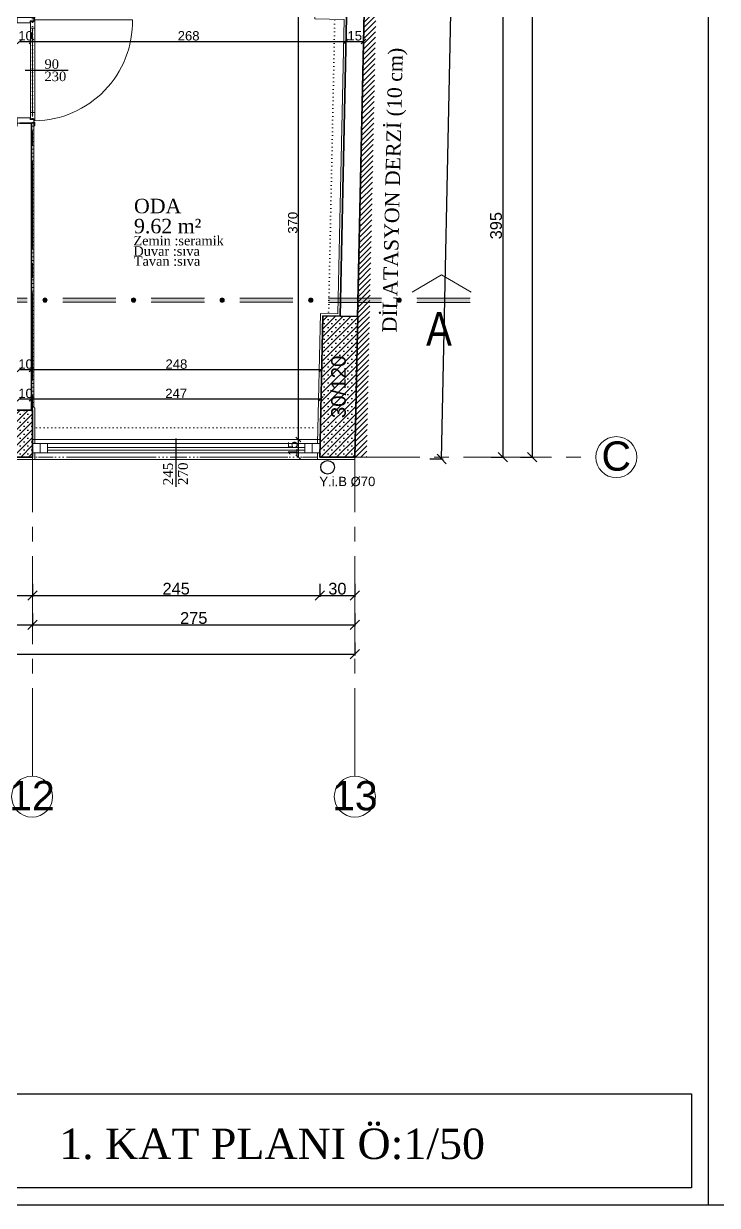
# Model space of a CAD drawing. Header units: centimetres. Extents: x 14449 to 53524, y -19051 to -10746.
# Drawn here: x 32120 to 32712, y -12946 to -11938 of the extents above; entities that cross this region are included whole.
import ezdxf

# ---------------------------------------------------------------- set-up
doc = ezdxf.new("R2010")
doc.units = ezdxf.units.CM
for name, pattern in [('CENTER2', [112.5, 75, -12.5, 12.5, -12.5]), ('DOT2', [3.175, 0, -3.175]), ('IZDUSUM1', [20, 7.5, -5, 7.5, 0]), ('SEMBOL1', [260, 200, -15, 30, -15])]:
    doc.linetypes.add(name, pattern=pattern)
doc.layers.add('Kapi_Pencere', color=7, linetype='Continuous')
for name, color, linetype, lineweight in [('P-AKS', 255, 'Continuous', 5), ('P-KİRİŞ', 130, 'DOT2', 5), ('P-KOLON', 255, 'Continuous', 35), ('P-TARAMA', 252, 'Continuous', 5), ('P-ÖLÇÜ DIŞ', 245, 'Continuous', 9), ('P-ÖLÇÜ İÇ', 243, 'Continuous', 0), ('rtm-cam', 141, 'Continuous', 9), ('rtm-duv tugla', 22, 'Continuous', 35), ('rtm-izdusum-üst ince', 8, 'IZDUSUM1', 5), ('rtm-kapı-ahsap', 35, 'Continuous', 13), ('rtm-mhl-yazı-malzeme', 7, 'Continuous', 13), ('rtm-pen-ahsap', 35, 'Continuous', 13), ('rtm-sembol balon baslik', 242, 'Continuous', 20), ('rtm-sembol kesit gör yazı', 7, 'Continuous', 20), ('rtm-sıva', 252, 'Continuous', 15), ('YG KULLANMA SOĞUK SUYU', 140, 'Continuous', 30), ('YG SOĞUK SU ÇAP', 140, 'Continuous', 25)]:
    doc.layers.add(name, color=color, linetype=linetype, lineweight=lineweight)
doc.styles.add('arial_1_18', font='arial.ttf', dxfattribs={"height": 0.2})
doc.styles.add('BASLIK', font='ARIALN.TTF')
doc.styles.get("Standard").update_dxf_attribs({"font": 'arial.ttf'})
doc.styles.add('ölçü', font='times.ttf', dxfattribs={"height": 10})
doc.dimstyles.new('DIŞ ÖLÇÜ', dxfattribs={"dimtxt": 10, "dimasz": 8, "dimexe": 1.25, "dimexo": 0.625, "dimtad": 1, "dimdec": 0, "dimtxsty": 'Standard', "dimblk": 'OBLIQUE', "dimcen": 2.5, "dimse1": 1, "dimse2": 1, "dimclrd": 256, "dimclrt": 256, "dimadec": 0, "dimazin": 0, "dimtfac": 1, "dimtdec": 0, "dimtmove": 0, "dimatfit": 3, "dimldrblk": 'OBLIQUE', "dimfxl": 1, "dimarcsym": 0})
doc.dimstyles.new('İÇ ÖLÇÜ', dxfattribs={"dimtxt": 8, "dimasz": 4, "dimexe": 1.25, "dimexo": 0.625, "dimtad": 1, "dimdec": 0, "dimtxsty": 'Standard', "dimblk": 'OBLIQUE', "dimcen": 2.5, "dimse1": 1, "dimse2": 1, "dimclrd": 256, "dimclrt": 256, "dimadec": 0, "dimazin": 0, "dimtfac": 1, "dimtdec": 0, "dimtmove": 1, "dimatfit": 3, "dimldrblk": 'OBLIQUE', "dimfxl": 1, "dimarcsym": 0})

# ---------------------------------------------------------------- blocks, each defined once
blk = doc.blocks.new('IKUTGK')
at = {"layer": 'P-KİRİŞ'}
for points in [[(37508.4, -8046.1), (37508.4, -7701.1)], [(37760.9, -7965.6), (37766.2, -7710.6)], [(37785.9, -7966.1), (37791.2, -7711.1)], [(37508.4, -8061.1), (37753.9, -8061.1)], [(37508.4, -8086.1), (37783.4, -8086.1)]]:
    blk.add_lwpolyline(points, dxfattribs=at)
blk = doc.blocks.new('YTHTHTY')
at = {"layer": 'P-TARAMA', "lineweight": -3}
h = blk.add_hatch(dxfattribs=at)
h.set_pattern_fill('SACNCR', color=256, scale=2, style=0)
h.paths.add_polyline_path([(33601.7, -9886.9), (33631.7, -9886.9), (33634.2, -9767), (33604.2, -9766.3)])
h = blk.add_hatch(dxfattribs=at)
h.set_pattern_fill('SACNCR', color=256, scale=2, style=0)
h.paths.add_polyline_path([(33296.7, -9846.9), (33296.7, -9886.9), (33356.7, -9886.9), (33356.7, -9846.9)])
at = {"layer": 'P-KOLON', "linetype": 'Continuous'}
blk.add_lwpolyline([(33604.2, -9766.3), (33601.7, -9886.9), (33631.7, -9886.9), (33634.2, -9767), (33604.2, -9766.3)], dxfattribs=at)
blk.add_lwpolyline([(33296.7, -9846.9), (33356.7, -9846.9), (33356.7, -9886.9), (33296.7, -9886.9)], close=True, dxfattribs=at)
at = {"layer": 'P-KOLON', "linetype": 'Continuous', "style": 'arial_1_18'}
blk.add_text('30/120', height=12.5, rotation=90, dxfattribs=at).set_placement((33623.9, -9853.7))
blk = doc.blocks.new('YTUJ7U')
at = {"layer": 'P-AKS', "linetype": 'CENTER2'}
blk.add_line((29117.1, -9962.6), (29117.1, -9690.5), dxfattribs=at)
for points in [[(28842.1, -9962.6), (28842.1, -8554.5)], [(25834.9, -9690.5), (29322.6, -9690.5)]]:
    blk.add_lwpolyline(points, dxfattribs=at)
at = {"layer": 'P-AKS', "linetype": 'Continuous'}
for centre in [(29340.1, -9690.5), (28841.8, -9980.1), (29117.1, -9980.1)]:
    blk.add_circle(centre, 17.5, dxfattribs=at)
at = {"layer": 'P-AKS', "linetype": 'Continuous', "style": 'arial_1_18'}
for s, p in [('C', (29327.5, -9702.1)), ('12', (28822.3, -9991.7)), ('13', (29097.7, -9991.8))]:
    blk.add_text(s, height=25, dxfattribs=at).set_placement(p)
blk = doc.blocks.new('KAPI')
at = {"layer": 'rtm-kapı-ahsap'}
for p, q in [((8056.5, 304.7), (8056.5, 307.7)), ((8056.5, 307.7), (8057.4, 307.7)), ((8057.4, 304.7), (8056.5, 304.7)), ((8056.5, 303.3), (8056.5, 217.2)), ((8057.4, 303.3), (8056.5, 303.3)), ((8057.4, 307.7), (8057.4, 304.7)), ((8057.4, 305.3), (8057.4, 302.3)), ((8057.4, 305.3), (8071.4, 305.3)), ((8057.4, 301.8), (8057.4, 303.3)), ((8072.6, 307.8), (8071.4, 307.8)), ((8071.4, 307.8), (8071.4, 304.7)), ((8071.4, 300.8), (8071.4, 305.3)), ((8071.4, 304.7), (8072.6, 304.7)), ((8072.6, 304.7), (8072.6, 307.8)), ((8056.5, 296.2), (8060.3, 296.2)), ((8057.4, 302.3), (8060.4, 302.3)), ((8060.3, 301.8), (8057.4, 301.8)), ((8060.3, 218.7), (8060.3, 301.8)), ((8060.4, 302.3), (8060.4, 300.8)), ((8060.4, 300.8), (8071.4, 300.8)), ((8056.5, 224.3), (8060.3, 224.3)), ((7973.3, 217.2), (8056.5, 217.2)), ((8057.4, 217.2), (8056.5, 217.2)), ((8056.5, 215.8), (8056.5, 212.8)), ((8057.4, 215.8), (8056.5, 215.8)), ((8056.5, 212.8), (8057.4, 212.8)), ((8057.4, 218.7), (8057.4, 217.2)), ((8060.3, 218.7), (8057.4, 218.7)), ((8057.4, 218.2), (8060.4, 218.2)), ((8057.4, 215.3), (8057.4, 218.2)), ((8057.4, 212.8), (8057.4, 215.8)), ((8057.4, 215.3), (8071.4, 215.3)), ((8060.4, 218.2), (8060.4, 219.7)), ((8060.4, 219.7), (8071.4, 219.7)), ((8071.4, 219.7), (8071.4, 215.3)), ((8071.4, 215.8), (8072.6, 215.8)), ((8071.4, 212.7), (8071.4, 215.8)), ((8072.6, 212.7), (8071.4, 212.7)), ((8072.6, 215.8), (8072.6, 212.7))]:
    blk.add_line(p, q, dxfattribs=at)
at = {"layer": 'rtm-kapı-ahsap', "const_width": 0.388}
blk.add_lwpolyline([(8056.9, 216.3, 1), (8056.9, 216.9, 1)], format="xyb", close=True, dxfattribs=at)
at = {"layer": 'rtm-kapı-ahsap'}
blk.add_arc((8057.7, 218.8), 84.5, 90.8537, 181.0762, dxfattribs=at)
blk = doc.blocks.new('KK')
at = {"layer": 'rtm-sembol balon baslik', "linetype": 'SEMBOL1'}
for p in [(41231.3, 7543.2), (41283.8, 7543.2)]:
    blk.add_line(p, (41257.6, 7558.4), dxfattribs=at)
at = {"layer": 'rtm-sembol balon baslik'}
for p, q in [((41279.6, 7537.7), (41232.3, 7537.7)), ((41279.6, 7534), (41232.3, 7534)), ((41358.2, 7537.7), (41311, 7537.7)), ((41358.2, 7534), (41311, 7534)), ((41436.9, 7537.8), (41389.7, 7537.8)), ((41436.9, 7534.1), (41389.7, 7534.1)), ((41515.6, 7537.8), (41468.3, 7537.8)), ((41515.6, 7534.1), (41468.3, 7534.1)), ((41594.2, 7537.9), (41547, 7537.9)), ((41594.2, 7534.3), (41547, 7534.3)), ((41672.9, 7537.9), (41625.7, 7537.9)), ((41672.9, 7534.3), (41625.7, 7534.3)), ((41751.6, 7538.1), (41704.3, 7538.1)), ((41751.6, 7534.4), (41704.3, 7534.4))]:
    blk.add_line(p, q, dxfattribs=at)
at = {"layer": 'rtm-sembol balon baslik', "const_width": 1.9}
for points in [[(41294.3, 7536.1, 1), (41296.2, 7536.1, 1)], [(41373, 7536, 1), (41374.9, 7536, 1)], [(41451.7, 7536, 1), (41453.6, 7536, 1)], [(41530.3, 7536.1, 1), (41532.2, 7536.1, 1)], [(41609, 7536.1, 1), (41610.9, 7536.1, 1)], [(41687.7, 7536.2, 1), (41689.6, 7536.2, 1)]]:
    blk.add_lwpolyline(points, format="xyb", close=True, dxfattribs=at)
at = {"layer": 'rtm-sembol balon baslik'}
for centre in [(41295.3, 7536.1), (41373.9, 7536), (41452.6, 7536), (41531.3, 7536.1), (41610, 7536.1), (41688.6, 7536.2)]:
    blk.add_circle(centre, 1.9, dxfattribs=at)
for points in [[(41232.3, 7537.7), (41232.3, 7534), (41279.6, 7537.7), (41279.6, 7534)], [(41311, 7537.7), (41311, 7534), (41358.2, 7537.7), (41358.2, 7534)], [(41389.7, 7537.8), (41389.7, 7534.1), (41436.9, 7537.8), (41436.9, 7534.1)], [(41468.3, 7537.8), (41468.3, 7534.1), (41515.6, 7537.8), (41515.6, 7534.1)], [(41547, 7537.9), (41547, 7534.3), (41594.2, 7537.9), (41594.2, 7534.3)], [(41625.7, 7537.9), (41625.7, 7534.3), (41672.9, 7537.9), (41672.9, 7534.3)], [(41704.3, 7538.1), (41704.3, 7534.4), (41751.6, 7538.1), (41751.6, 7534.4)]]:
    blk.add_trace(points, dxfattribs=at)
blk = doc.blocks.new('_Oblique')
at = {"color": 0, "linetype": 'ByBlock', "lineweight": -2}
blk.add_line((-0.5, -0.5), (0.5, 0.5), dxfattribs=at)
blk = doc.blocks.new('*D4043')
at = {"layer": 'Defpoints', "color": 0, "transparency": 16777216}
for p in [(32514.6, -11913.1), (32514.9, -12308.1), (32528.5, -12308.1)]:
    blk.add_point(p, dxfattribs=at)
at = {"layer": 'P-ÖLÇÜ DIŞ', "color": 0, "lineweight": -2, "transparency": 16777216}
for p, q in [((32518.5, -11913.1), (32529.8, -11913.1)), ((32518.5, -12308.1), (32529.8, -12308.1))]:
    blk.add_line(p, q, dxfattribs=at)
at = {"layer": 'P-ÖLÇÜ DIŞ', "lineweight": -2, "transparency": 16777216}
blk.add_line((32528.5, -11913.1), (32528.5, -12308.1), dxfattribs=at)
at = {"layer": 'P-ÖLÇÜ DIŞ', "lineweight": -2, "transparency": 16777216, "xscale": 8, "yscale": 8, "zscale": 8}
for p, rotation in [((32528.5, -11913.1), 90), ((32528.5, -12308.1), 270)]:
    blk.add_blockref('_Oblique', p, dxfattribs=dict(at, rotation=rotation))
at = {"layer": 'P-ÖLÇÜ DIŞ', "transparency": 16777216, "insert": (32522.8, -12110.6), "char_height": 10, "attachment_point": 5, "rotation": 90}
blk.add_mtext('395', dxfattribs=at)
blk = doc.blocks.new('*D4044')
at = {"layer": 'Defpoints', "color": 0, "transparency": 16777216}
for p in [(32539.6, -11418.1), (32539.6, -12308.1), (32553.5, -12308.1)]:
    blk.add_point(p, dxfattribs=at)
at = {"layer": 'P-ÖLÇÜ DIŞ', "color": 0, "lineweight": -2, "transparency": 16777216}
for p, q in [((32543.5, -11418.1), (32554.8, -11418.1)), ((32543.5, -12308.1), (32554.8, -12308.1))]:
    blk.add_line(p, q, dxfattribs=at)
at = {"layer": 'P-ÖLÇÜ DIŞ', "lineweight": -2, "transparency": 16777216}
blk.add_line((32553.5, -11418.1), (32553.5, -12308.1), dxfattribs=at)
at = {"layer": 'P-ÖLÇÜ DIŞ', "lineweight": -2, "transparency": 16777216, "xscale": 8, "yscale": 8, "zscale": 8}
for p, rotation in [((32553.5, -11418.1), 90), ((32553.5, -12308.1), 270)]:
    blk.add_blockref('_Oblique', p, dxfattribs=dict(at, rotation=rotation))
at = {"layer": 'P-ÖLÇÜ DIŞ', "transparency": 16777216, "insert": (32547.8, -11863.1), "char_height": 10, "attachment_point": 5, "rotation": 90}
blk.add_mtext('890', dxfattribs=at)
blk = doc.blocks.new('*D4049')
at = {"layer": 'Defpoints', "color": 0, "transparency": 16777216}
for p in [(32476.8, -11419.2), (32494.8, -11419.6), (32458.3, -12309.2)]:
    blk.add_point(p, dxfattribs=at)
at = {"layer": 'P-ÖLÇÜ DIŞ', "lineweight": -2, "transparency": 16777216}
blk.add_line((32476.3, -12309.6), (32494.8, -11419.6), dxfattribs=at)
at = {"layer": 'P-ÖLÇÜ DIŞ', "color": 0, "lineweight": -2, "transparency": 16777216}
for p, q in [((32484.8, -11419.4), (32496, -11419.6)), ((32466.3, -12309.4), (32477.5, -12309.6))]:
    blk.add_line(p, q, dxfattribs=at)
at = {"layer": 'P-ÖLÇÜ DIŞ', "lineweight": -2, "transparency": 16777216, "xscale": 8, "yscale": 8, "zscale": 8}
for p, rotation in [((32494.8, -11419.6), 88.80833835911183), ((32476.3, -12309.6), 268.8083383591118)]:
    blk.add_blockref('_Oblique', p, dxfattribs=dict(at, rotation=rotation))
at = {"layer": 'P-ÖLÇÜ DIŞ', "transparency": 16777216, "insert": (32479.8, -11864.5), "char_height": 10, "attachment_point": 5, "rotation": 88.8083}
blk.add_mtext('890', dxfattribs=at)
blk = doc.blocks.new('*D4064')
at = {"layer": 'Defpoints', "color": 0, "transparency": 16777216}
for p in [(29315.7, -12463.9), (32402.4, -12463.9), (32402.4, -12476.1)]:
    blk.add_point(p, dxfattribs=at)
at = {"layer": 'P-ÖLÇÜ DIŞ', "color": 0, "lineweight": -2, "transparency": 16777216}
for p, q in [((29315.7, -12466.1), (29315.7, -12477.3)), ((32402.4, -12466.1), (32402.4, -12477.3))]:
    blk.add_line(p, q, dxfattribs=at)
at = {"layer": 'P-ÖLÇÜ DIŞ', "lineweight": -2, "transparency": 16777216}
blk.add_line((29315.7, -12476.1), (32402.4, -12476.1), dxfattribs=at)
at = {"layer": 'P-ÖLÇÜ DIŞ', "lineweight": -2, "transparency": 16777216, "xscale": 8, "yscale": 8, "zscale": 8, "rotation": 180}
blk.add_blockref('_Oblique', (29315.7, -12476.1), dxfattribs=at)
at = {"layer": 'P-ÖLÇÜ DIŞ', "lineweight": -2, "transparency": 16777216, "xscale": 8, "yscale": 8, "zscale": 8}
blk.add_blockref('_Oblique', (32402.4, -12476.1), dxfattribs=at)
at = {"layer": 'P-ÖLÇÜ DIŞ', "transparency": 16777216, "insert": (30859.1, -12470.3), "char_height": 10, "attachment_point": 5}
blk.add_mtext('3087', dxfattribs=at)
blk = doc.blocks.new('*D4074')
at = {"layer": 'Defpoints', "color": 0, "transparency": 16777216}
for p in [(32127.4, -12438.2), (32007.4, -12440.9), (32127.4, -12451.1)]:
    blk.add_point(p, dxfattribs=at)
at = {"layer": 'P-ÖLÇÜ DIŞ', "color": 0, "lineweight": -2, "transparency": 16777216}
for p, q in [((32007.4, -12441.6), (32007.4, -12452.3)), ((32127.4, -12441.1), (32127.4, -12452.3))]:
    blk.add_line(p, q, dxfattribs=at)
at = {"layer": 'P-ÖLÇÜ DIŞ', "lineweight": -2, "transparency": 16777216}
blk.add_line((32007.4, -12451.1), (32127.4, -12451.1), dxfattribs=at)
at = {"layer": 'P-ÖLÇÜ DIŞ', "lineweight": -2, "transparency": 16777216, "xscale": 8, "yscale": 8, "zscale": 8, "rotation": 180}
blk.add_blockref('_Oblique', (32007.4, -12451.1), dxfattribs=at)
at = {"layer": 'P-ÖLÇÜ DIŞ', "lineweight": -2, "transparency": 16777216, "xscale": 8, "yscale": 8, "zscale": 8}
blk.add_blockref('_Oblique', (32127.4, -12451.1), dxfattribs=at)
at = {"layer": 'P-ÖLÇÜ DIŞ', "transparency": 16777216, "insert": (32067.4, -12445.3), "char_height": 10, "attachment_point": 5}
blk.add_mtext('120', dxfattribs=at)
blk = doc.blocks.new('*D4075')
at = {"layer": 'Defpoints', "color": 0, "transparency": 16777216}
for p in [(32127.4, -12438.2), (32402.4, -12435.9), (32402.4, -12451.1)]:
    blk.add_point(p, dxfattribs=at)
at = {"layer": 'P-ÖLÇÜ DIŞ', "color": 0, "lineweight": -2, "transparency": 16777216}
for p, q in [((32127.4, -12441.1), (32127.4, -12452.3)), ((32402.4, -12441.1), (32402.4, -12452.3))]:
    blk.add_line(p, q, dxfattribs=at)
at = {"layer": 'P-ÖLÇÜ DIŞ', "lineweight": -2, "transparency": 16777216}
blk.add_line((32127.4, -12451.1), (32402.4, -12451.1), dxfattribs=at)
at = {"layer": 'P-ÖLÇÜ DIŞ', "lineweight": -2, "transparency": 16777216, "xscale": 8, "yscale": 8, "zscale": 8, "rotation": 180}
blk.add_blockref('_Oblique', (32127.4, -12451.1), dxfattribs=at)
at = {"layer": 'P-ÖLÇÜ DIŞ', "lineweight": -2, "transparency": 16777216, "xscale": 8, "yscale": 8, "zscale": 8}
blk.add_blockref('_Oblique', (32402.4, -12451.1), dxfattribs=at)
at = {"layer": 'P-ÖLÇÜ DIŞ', "transparency": 16777216, "insert": (32264.9, -12445.3), "char_height": 10, "attachment_point": 5}
blk.add_mtext('275', dxfattribs=at)
blk = doc.blocks.new('*D4090')
at = {"layer": 'Defpoints', "color": 0, "transparency": 16777216}
for p in [(32067.2, -12412.8), (32127.4, -12410.8), (32127.4, -12426.1)]:
    blk.add_point(p, dxfattribs=at)
at = {"layer": 'P-ÖLÇÜ DIŞ', "color": 0, "lineweight": -2, "transparency": 16777216}
for p, q in [((32067.2, -12416.1), (32067.2, -12427.3)), ((32127.4, -12416.1), (32127.4, -12427.3))]:
    blk.add_line(p, q, dxfattribs=at)
at = {"layer": 'P-ÖLÇÜ DIŞ', "lineweight": -2, "transparency": 16777216}
blk.add_line((32067.2, -12426.1), (32127.4, -12426.1), dxfattribs=at)
at = {"layer": 'P-ÖLÇÜ DIŞ', "lineweight": -2, "transparency": 16777216, "xscale": 8, "yscale": 8, "zscale": 8, "rotation": 180}
blk.add_blockref('_Oblique', (32067.2, -12426.1), dxfattribs=at)
at = {"layer": 'P-ÖLÇÜ DIŞ', "lineweight": -2, "transparency": 16777216, "xscale": 8, "yscale": 8, "zscale": 8}
blk.add_blockref('_Oblique', (32127.4, -12426.1), dxfattribs=at)
at = {"layer": 'P-ÖLÇÜ DIŞ', "transparency": 16777216, "insert": (32097.3, -12420.3), "char_height": 10, "attachment_point": 5}
blk.add_mtext('60', dxfattribs=at)
blk = doc.blocks.new('*D4091')
at = {"layer": 'Defpoints', "color": 0, "transparency": 16777216}
for p in [(32127.4, -12410.8), (32372.4, -12412.4), (32372.4, -12426.1)]:
    blk.add_point(p, dxfattribs=at)
at = {"layer": 'P-ÖLÇÜ DIŞ', "color": 0, "lineweight": -2, "transparency": 16777216}
for p, q in [((32127.4, -12416.1), (32127.4, -12427.3)), ((32372.4, -12416.1), (32372.4, -12427.3))]:
    blk.add_line(p, q, dxfattribs=at)
at = {"layer": 'P-ÖLÇÜ DIŞ', "lineweight": -2, "transparency": 16777216}
blk.add_line((32127.4, -12426.1), (32372.4, -12426.1), dxfattribs=at)
at = {"layer": 'P-ÖLÇÜ DIŞ', "lineweight": -2, "transparency": 16777216, "xscale": 8, "yscale": 8, "zscale": 8, "rotation": 180}
blk.add_blockref('_Oblique', (32127.4, -12426.1), dxfattribs=at)
at = {"layer": 'P-ÖLÇÜ DIŞ', "lineweight": -2, "transparency": 16777216, "xscale": 8, "yscale": 8, "zscale": 8}
blk.add_blockref('_Oblique', (32372.4, -12426.1), dxfattribs=at)
at = {"layer": 'P-ÖLÇÜ DIŞ', "transparency": 16777216, "insert": (32249.9, -12420.3), "char_height": 10, "attachment_point": 5}
blk.add_mtext('245', dxfattribs=at)
blk = doc.blocks.new('*D4092')
at = {"layer": 'Defpoints', "color": 0, "transparency": 16777216}
for p in [(32372.4, -12412.4), (32402.4, -12412), (32402.4, -12426.1)]:
    blk.add_point(p, dxfattribs=at)
at = {"layer": 'P-ÖLÇÜ DIŞ', "color": 0, "lineweight": -2, "transparency": 16777216}
for p, q in [((32372.4, -12416.1), (32372.4, -12427.3)), ((32402.4, -12416.1), (32402.4, -12427.3))]:
    blk.add_line(p, q, dxfattribs=at)
at = {"layer": 'P-ÖLÇÜ DIŞ', "lineweight": -2, "transparency": 16777216}
blk.add_line((32372.4, -12426.1), (32402.4, -12426.1), dxfattribs=at)
at = {"layer": 'P-ÖLÇÜ DIŞ', "lineweight": -2, "transparency": 16777216, "xscale": 8, "yscale": 8, "zscale": 8, "rotation": 180}
blk.add_blockref('_Oblique', (32372.4, -12426.1), dxfattribs=at)
at = {"layer": 'P-ÖLÇÜ DIŞ', "lineweight": -2, "transparency": 16777216, "xscale": 8, "yscale": 8, "zscale": 8}
blk.add_blockref('_Oblique', (32402.4, -12426.1), dxfattribs=at)
at = {"layer": 'P-ÖLÇÜ DIŞ', "transparency": 16777216, "insert": (32387.4, -12420.3), "char_height": 10, "attachment_point": 5}
blk.add_mtext('30', dxfattribs=at)
blk = doc.blocks.new('*D4463')
at = {"layer": 'Defpoints', "color": 0, "lineweight": 30, "transparency": 16777216}
for p in [(32116.4, -12263.7), (32126.4, -12258.4), (32126.4, -12263.7)]:
    blk.add_point(p, dxfattribs=at)
at = {"layer": 'P-ÖLÇÜ İÇ', "lineweight": -2, "transparency": 16777216}
blk.add_line((32116.4, -12258.4), (32126.4, -12258.4), dxfattribs=at)
at = {"layer": 'P-ÖLÇÜ İÇ', "lineweight": -2, "transparency": 16777216, "xscale": 4, "yscale": 4, "zscale": 4, "rotation": 180}
blk.add_blockref('_Oblique', (32116.4, -12258.4), dxfattribs=at)
at = {"layer": 'P-ÖLÇÜ İÇ', "lineweight": -2, "transparency": 16777216, "xscale": 4, "yscale": 4, "zscale": 4}
blk.add_blockref('_Oblique', (32126.4, -12258.4), dxfattribs=at)
at = {"layer": 'P-ÖLÇÜ İÇ', "transparency": 16777216, "insert": (32121.4, -12253.7), "char_height": 8, "attachment_point": 5}
blk.add_mtext('10', dxfattribs=at)
blk = doc.blocks.new('*D4464')
at = {"layer": 'Defpoints', "color": 0, "lineweight": 30, "transparency": 16777216}
for p in [(32126.4, -12258.4), (32373.4, -12258.4), (32373.4, -12258.4)]:
    blk.add_point(p, dxfattribs=at)
at = {"layer": 'P-ÖLÇÜ İÇ', "lineweight": -2, "transparency": 16777216}
blk.add_line((32126.4, -12258.4), (32373.4, -12258.4), dxfattribs=at)
at = {"layer": 'P-ÖLÇÜ İÇ', "lineweight": -2, "transparency": 16777216, "xscale": 4, "yscale": 4, "zscale": 4, "rotation": 180}
blk.add_blockref('_Oblique', (32126.4, -12258.4), dxfattribs=at)
at = {"layer": 'P-ÖLÇÜ İÇ', "lineweight": -2, "transparency": 16777216, "xscale": 4, "yscale": 4, "zscale": 4}
blk.add_blockref('_Oblique', (32373.4, -12258.4), dxfattribs=at)
at = {"layer": 'P-ÖLÇÜ İÇ', "transparency": 16777216, "insert": (32249.9, -12253.7), "char_height": 8, "attachment_point": 5}
blk.add_mtext('247', dxfattribs=at)
blk = doc.blocks.new('*D4472')
at = {"layer": 'Defpoints', "color": 0, "lineweight": 30, "transparency": 16777216}
for p in [(32126.4, -12233.4), (32116.4, -12238.7), (32126.4, -12238.7)]:
    blk.add_point(p, dxfattribs=at)
at = {"layer": 'P-ÖLÇÜ İÇ', "lineweight": -2, "transparency": 16777216}
blk.add_line((32116.4, -12233.4), (32126.4, -12233.4), dxfattribs=at)
at = {"layer": 'P-ÖLÇÜ İÇ', "lineweight": -2, "transparency": 16777216, "xscale": 4, "yscale": 4, "zscale": 4, "rotation": 180}
blk.add_blockref('_Oblique', (32116.4, -12233.4), dxfattribs=at)
at = {"layer": 'P-ÖLÇÜ İÇ', "lineweight": -2, "transparency": 16777216, "xscale": 4, "yscale": 4, "zscale": 4}
blk.add_blockref('_Oblique', (32126.4, -12233.4), dxfattribs=at)
at = {"layer": 'P-ÖLÇÜ İÇ', "transparency": 16777216, "insert": (32121.4, -12228.7), "char_height": 8, "attachment_point": 5}
blk.add_mtext('10', dxfattribs=at)
blk = doc.blocks.new('*D4479')
at = {"layer": 'Defpoints', "color": 0, "lineweight": 30, "transparency": 16777216}
for p in [(32126.4, -12233.4), (32373.9, -12233.4), (32373.9, -12233.4)]:
    blk.add_point(p, dxfattribs=at)
at = {"layer": 'P-ÖLÇÜ İÇ', "lineweight": -2, "transparency": 16777216}
blk.add_line((32126.4, -12233.4), (32373.9, -12233.4), dxfattribs=at)
at = {"layer": 'P-ÖLÇÜ İÇ', "lineweight": -2, "transparency": 16777216, "xscale": 4, "yscale": 4, "zscale": 4, "rotation": 180}
blk.add_blockref('_Oblique', (32126.4, -12233.4), dxfattribs=at)
at = {"layer": 'P-ÖLÇÜ İÇ', "lineweight": -2, "transparency": 16777216, "xscale": 4, "yscale": 4, "zscale": 4}
blk.add_blockref('_Oblique', (32373.9, -12233.4), dxfattribs=at)
at = {"layer": 'P-ÖLÇÜ İÇ', "transparency": 16777216, "insert": (32250.1, -12228.7), "char_height": 8, "attachment_point": 5}
blk.add_mtext('248', dxfattribs=at)
blk = doc.blocks.new('*D4480')
at = {"layer": 'Defpoints', "color": 0, "lineweight": 30, "transparency": 16777216}
for p in [(32354.1, -12293.1), (32354.1, -12293.1), (32354.1, -12308.1)]:
    blk.add_point(p, dxfattribs=at)
at = {"layer": 'P-ÖLÇÜ İÇ', "lineweight": -2, "transparency": 16777216}
blk.add_line((32354.1, -12308.1), (32354.1, -12293.1), dxfattribs=at)
at = {"layer": 'P-ÖLÇÜ İÇ', "lineweight": -2, "transparency": 16777216, "xscale": 4, "yscale": 4, "zscale": 4}
for p, rotation in [((32354.1, -12293.1), 90), ((32354.1, -12308.1), 270)]:
    blk.add_blockref('_Oblique', p, dxfattribs=dict(at, rotation=rotation))
at = {"layer": 'P-ÖLÇÜ İÇ', "transparency": 16777216, "insert": (32349.4, -12300.6), "char_height": 8, "attachment_point": 5, "rotation": 90}
blk.add_mtext('15', dxfattribs=at)
blk = doc.blocks.new('*D4481')
at = {"layer": 'Defpoints', "color": 0, "lineweight": 30, "transparency": 16777216}
for p in [(32354.1, -11923.1), (32354.1, -11923.1), (32354.1, -12293.1)]:
    blk.add_point(p, dxfattribs=at)
at = {"layer": 'P-ÖLÇÜ İÇ', "lineweight": -2, "transparency": 16777216}
blk.add_line((32354.1, -12293.1), (32354.1, -11923.1), dxfattribs=at)
at = {"layer": 'P-ÖLÇÜ İÇ', "lineweight": -2, "transparency": 16777216, "xscale": 4, "yscale": 4, "zscale": 4}
for p, rotation in [((32354.1, -11923.1), 90), ((32354.1, -12293.1), 270)]:
    blk.add_blockref('_Oblique', p, dxfattribs=dict(at, rotation=rotation))
at = {"layer": 'P-ÖLÇÜ İÇ', "transparency": 16777216, "insert": (32349.4, -12108.1), "char_height": 8, "attachment_point": 5, "rotation": 90}
blk.add_mtext('370', dxfattribs=at)
blk = doc.blocks.new('*D4549')
at = {"layer": 'Defpoints', "color": 0, "lineweight": 30, "transparency": 16777216}
for p in [(32116.4, -11953.4), (32126.4, -11953.4), (32126.4, -11953.4)]:
    blk.add_point(p, dxfattribs=at)
at = {"layer": 'P-ÖLÇÜ İÇ', "lineweight": -2, "transparency": 16777216}
blk.add_line((32116.4, -11953.4), (32126.4, -11953.4), dxfattribs=at)
at = {"layer": 'P-ÖLÇÜ İÇ', "lineweight": -2, "transparency": 16777216, "xscale": 4, "yscale": 4, "zscale": 4, "rotation": 180}
blk.add_blockref('_Oblique', (32116.4, -11953.4), dxfattribs=at)
at = {"layer": 'P-ÖLÇÜ İÇ', "lineweight": -2, "transparency": 16777216, "xscale": 4, "yscale": 4, "zscale": 4}
blk.add_blockref('_Oblique', (32126.4, -11953.4), dxfattribs=at)
at = {"layer": 'P-ÖLÇÜ İÇ', "transparency": 16777216, "insert": (32121.4, -11948.7), "char_height": 8, "attachment_point": 5}
blk.add_mtext('10', dxfattribs=at)
blk = doc.blocks.new('*D4550')
at = {"layer": 'Defpoints', "color": 0, "lineweight": 30, "transparency": 16777216}
for p in [(32126.4, -11953.4), (32394.7, -11952.9), (32394.7, -11953.4)]:
    blk.add_point(p, dxfattribs=at)
at = {"layer": 'P-ÖLÇÜ İÇ', "lineweight": -2, "transparency": 16777216}
blk.add_line((32126.4, -11953.4), (32394.7, -11953.4), dxfattribs=at)
at = {"layer": 'P-ÖLÇÜ İÇ', "lineweight": -2, "transparency": 16777216, "xscale": 4, "yscale": 4, "zscale": 4, "rotation": 180}
blk.add_blockref('_Oblique', (32126.4, -11953.4), dxfattribs=at)
at = {"layer": 'P-ÖLÇÜ İÇ', "lineweight": -2, "transparency": 16777216, "xscale": 4, "yscale": 4, "zscale": 4}
blk.add_blockref('_Oblique', (32394.7, -11953.4), dxfattribs=at)
at = {"layer": 'P-ÖLÇÜ İÇ', "transparency": 16777216, "insert": (32260.5, -11948.7), "char_height": 8, "attachment_point": 5}
blk.add_mtext('268', dxfattribs=at)
blk = doc.blocks.new('*D4551')
at = {"layer": 'Defpoints', "color": 0, "lineweight": 30, "transparency": 16777216}
for p in [(32394.7, -11952.9), (32409.7, -11952.9), (32409.7, -11953.4)]:
    blk.add_point(p, dxfattribs=at)
at = {"layer": 'P-ÖLÇÜ İÇ', "lineweight": -2, "transparency": 16777216}
blk.add_line((32394.7, -11953.4), (32409.7, -11953.4), dxfattribs=at)
at = {"layer": 'P-ÖLÇÜ İÇ', "lineweight": -2, "transparency": 16777216, "xscale": 4, "yscale": 4, "zscale": 4, "rotation": 180}
blk.add_blockref('_Oblique', (32394.7, -11953.4), dxfattribs=at)
at = {"layer": 'P-ÖLÇÜ İÇ', "lineweight": -2, "transparency": 16777216, "xscale": 4, "yscale": 4, "zscale": 4}
blk.add_blockref('_Oblique', (32409.7, -11953.4), dxfattribs=at)
at = {"layer": 'P-ÖLÇÜ İÇ', "transparency": 16777216, "insert": (32402.2, -11948.7), "char_height": 8, "attachment_point": 5}
blk.add_mtext('15', dxfattribs=at)

msp = doc.modelspace()

# ---------------------------------------------------------------- hatches: boundary and pattern name
at = {"layer": 'rtm-sıva'}
h = msp.add_hatch(dxfattribs=at)
h.set_pattern_fill('ANSI31', color=256)
h.set_pattern_definition([(45, (1562.2377, -2212.208), (-2.24506403, 2.24506403), [])])
h.paths.add_polyline_path([(32431.1, -11418.3), (32421.1, -11417.9), (32402.4, -12308.3), (32412.4, -12308.3)])

# ---------------------------------------------------------------- linework, layer by layer
at = {"color": 2, "lineweight": 25}
for p, q in [((32703.8, -10746.2), (32703.8, -12946.2)), ((29037.2, -12851.2), (32689.4, -12851.2)), ((32689.4, -12851.2), (32689.4, -12931.2)), ((32689.4, -12931.2), (29037.2, -12931.2))]:
    msp.add_line(p, q, dxfattribs=at)
msp.add_lwpolyline([(53524.4, -12946.2), (16573.4, -12946.2)], dxfattribs=at)
at = {"layer": 'Kapi_Pencere', "linetype": 'Continuous', "lineweight": 25}
msp.add_line((32157.8, -11978.1), (32121.1, -11978.1), dxfattribs=at)
at = {"layer": 'Kapi_Pencere', "linetype": 'Continuous'}
msp.add_line((32249.8, -12333.3), (32249.8, -12292.1), dxfattribs=at)
at = {"layer": 'rtm-cam'}
msp.add_line((32140.2, -12302), (32359.5, -12302), dxfattribs=at)
at = {"layer": 'rtm-duv tugla'}
for p, q in [((32420.9, -11418.1), (32404.7, -12188.6)), ((32395.1, -11932.7), (32389.8, -12187.8)), ((32126.4, -12023.1), (32116.4, -12023.1)), ((32126.4, -12023.1), (32126.4, -12268.1))]:
    msp.add_line(p, q, dxfattribs=at)
at = {"layer": 'rtm-pen-ahsap'}
for p, q in [((32372.3, -12293.1), (32127.4, -12293.1)), ((32133.8, -12296.3), (32133.8, -12304.3)), ((32140.2, -12296.3), (32140.2, -12304.3)), ((32363.7, -12296.3), (32140.2, -12296.3)), ((32359.5, -12296.3), (32359.5, -12304.3)), ((32366, -12296.3), (32366, -12304.3)), ((32359.5, -12299.8), (32140.2, -12299.8)), ((32359.5, -12304.3), (32140.2, -12304.3)), ((32129.4, -12310.1), (32370.2, -12310.1))]:
    msp.add_line(p, q, dxfattribs=at)
for points in [[(32140.2, -12296.3), (32127.4, -12296.3), (32127.4, -12304.3), (32140.2, -12304.3)], [(32359.5, -12296.3), (32372.4, -12296.3), (32372.4, -12304.3), (32359.5, -12304.3)]]:
    msp.add_lwpolyline(points, dxfattribs=at)
at = {"layer": 'rtm-sıva'}
for points in [[(32128.4, -11933.1), (32128.4, -11925.1), (32368.3, -11925.1), (32368.1, -11934.2), (32393.1, -11934.7), (32387.8, -12185.7), (32372.9, -12185.4), (32370.4, -12296.3)], [(32129.4, -12296.3), (32129.4, -12266.1), (32128.4, -12266.1), (32128.4, -12023.1)], [(32065.4, -12304.3), (32065.4, -12310.1), (32129.4, -12310.1), (32129.4, -12304.3)], [(32370.4, -12304.2), (32370.4, -12310.1), (32402.4, -12310.1)]]:
    msp.add_lwpolyline(points, dxfattribs=at)
at = {"layer": 'YG KULLANMA SOĞUK SUYU', "color": 3, "lineweight": 25}
msp.add_circle((32379, -12316.7), 5.81, dxfattribs=at)

# ---------------------------------------------------------------- block references
at = {"layer": 'rtm-izdusum-üst ince', "xscale": -0.9599999999972852, "yscale": 0.9599999999972852, "zscale": 0.9599999999972852, "rotation": 359.9999999999961}
msp.add_blockref('KK', (72083.6, -19408.7), dxfattribs=at)
at = {"layer": 'rtm-kapı-ahsap', "lineweight": 30, "rotation": 180}
msp.add_blockref('KAPI', (40185.8, -11717.8), dxfattribs=at)
at = {"layer": 'rtm-sıva'}
for name, p in [('YTUJ7U', (3285.2, -2617.5)), ('YTHTHTY', (-1229.3, -2421.1)), ('IKUTGK', (-5381, -4222))]:
    msp.add_blockref(name, p, dxfattribs=at)

# ---------------------------------------------------------------- texts
at = {"style": 'ölçü'}
msp.add_text('1. KAT PLANI Ö:1/50', height=25.92, dxfattribs=at).set_placement((32150.1, -12906.7))
at = {"layer": 'Kapi_Pencere', "linetype": 'Continuous', "lineweight": 25, "style": 'ölçü'}
for s, p in [('90', (32137.6, -11976.8)), ('230', (32137.6, -11987.3))]:
    msp.add_text(s, height=8.16, rotation=359.9153, dxfattribs=at).set_placement(p)
at = {"layer": 'Kapi_Pencere', "style": 'ölçü'}
for s, p in [('245', (32247.2, -12332)), ('270', (32259.9, -12331.8))]:
    msp.add_text(s, height=8.47, rotation=90, dxfattribs=at).set_placement(p)
at = {"layer": 'rtm-mhl-yazı-malzeme', "lineweight": 30, "style": 'ölçü'}
msp.add_text('DİLATASYON DERZİ (10 cm)', height=12.346, rotation=88.7386, dxfattribs=at).set_placement((32437.9, -12201.8))
for s, p in [('ODA', (32213.9, -12100)), ('9.62 m²', (32213.9, -12117.1))]:
    msp.add_text(s, height=12.35, dxfattribs=at).set_placement(p)
at = {"layer": 'rtm-mhl-yazı-malzeme', "style": 'ölçü'}
for s, p in [('Zemin :seramik', (32213.4, -12127.4)), ('Duvar :sıva', (32213.4, -12136.3)), ('Tavan :sıva', (32213.7, -12144.8))]:
    msp.add_text(s, height=8.1, dxfattribs=at).set_placement(p)
at = {"layer": 'rtm-sembol kesit gör yazı', "style": 'BASLIK'}
msp.add_text('A', height=28.8, rotation=360, dxfattribs=at).set_placement((32463.1, -12213))
at = {"layer": 'YG SOĞUK SU ÇAP', "color": 5, "lineweight": 25}
msp.add_text(' Y.i.B %%C70', height=7.994, rotation=0.0297, dxfattribs=at).set_placement((32368.9, -12332.8))

# ---------------------------------------------------------------- dimensions: what is measured, and where the dimension line sits
at = {"layer": 'P-ÖLÇÜ DIŞ'}
dim = msp.add_aligned_dim(p1=(32458.3, -12309.2), p2=(32476.8, -11419.2), distance=-18, dimstyle='DIŞ ÖLÇÜ', override={"dimse1": 0, "dimse2": 0, "dimfxl": 10, "dimfxlon": 1}, dxfattribs=at)
dim.commit()
dim.dimension.update_dxf_attribs({"geometry": '*D4049', "text_midpoint": (32479.8, -11864.5)})
for base, p1, p2, override, picture, middle in [((32553.5, -12308.1), (32539.6, -11418.1), (32539.6, -12308.1), {"dimse1": 0, "dimse2": 0, "dimfxl": 10, "dimfxlon": 1}, '*D4044', (32547.8, -11863.1)), ((32528.5, -12308.1), (32514.6, -11913.1), (32514.9, -12308.1), {"dimse1": 0, "dimse2": 0, "dimtmove": 1, "dimfxl": 10, "dimfxlon": 1}, '*D4043', (32522.8, -12110.6))]:
    dim = msp.add_linear_dim(base=base, p1=p1, p2=p2, angle=90, dimstyle='DIŞ ÖLÇÜ', override=override, dxfattribs=at)
    dim.commit()
    dim.dimension.update_dxf_attribs({"geometry": picture, "text_midpoint": middle})
for base, p1, p2, override, picture, middle in [((32127.4, -12426.1), (32067.2, -12412.8), (32127.4, -12410.8), {"dimse1": 0, "dimse2": 0, "dimtmove": 1, "dimfxl": 10, "dimfxlon": 1}, '*D4090', (32097.3, -12420.3)), ((32372.4, -12426.1), (32127.4, -12410.8), (32372.4, -12412.4), {"dimse1": 0, "dimse2": 0, "dimtmove": 1, "dimfxl": 10, "dimfxlon": 1}, '*D4091', (32249.9, -12420.3)), ((32402.4, -12426.1), (32372.4, -12412.4), (32402.4, -12412), {"dimse1": 0, "dimse2": 0, "dimtmove": 1, "dimfxl": 10, "dimfxlon": 1}, '*D4092', (32387.4, -12420.3)), ((32127.4, -12451.1), (32007.4, -12440.9), (32127.4, -12438.2), {"dimse1": 0, "dimse2": 0, "dimtmove": 1, "dimfxl": 10, "dimfxlon": 1}, '*D4074', (32067.4, -12445.3)), ((32402.4, -12451.1), (32127.4, -12438.2), (32402.4, -12435.9), {"dimse1": 0, "dimse2": 0, "dimtmove": 1, "dimfxl": 10, "dimfxlon": 1}, '*D4075', (32264.9, -12445.3)), ((32402.4, -12476.1), (29315.7, -12463.9), (32402.4, -12463.9), {"dimse1": 0, "dimse2": 0, "dimfxl": 10, "dimfxlon": 1}, '*D4064', (30859.1, -12470.3))]:
    dim = msp.add_linear_dim(base=base, p1=p1, p2=p2, dimstyle='DIŞ ÖLÇÜ', override=override, dxfattribs=at)
    dim.commit()
    dim.dimension.update_dxf_attribs({"geometry": picture, "text_midpoint": middle})
at = {"layer": 'P-ÖLÇÜ İÇ'}
for base, p1, p2, picture, middle in [((32354.1, -11923.1), (32354.1, -12293.1), (32354.1, -11923.1), '*D4481', (32349.4, -12108.1)), ((32354.1, -12293.1), (32354.1, -12308.1), (32354.1, -12293.1), '*D4480', (32349.4, -12300.6))]:
    dim = msp.add_linear_dim(base=base, p1=p1, p2=p2, angle=90, dimstyle='İÇ ÖLÇÜ', dxfattribs=at)
    dim.commit()
    dim.dimension.update_dxf_attribs({"geometry": picture, "text_midpoint": middle})
for base, p1, p2, picture, middle in [((32126.4, -11953.4), (32116.4, -11953.4), (32126.4, -11953.4), '*D4549', (32121.4, -11953.4)), ((32126.4, -12233.4), (32116.4, -12238.7), (32126.4, -12238.7), '*D4472', (32121.4, -12233.4)), ((32126.4, -12258.4), (32116.4, -12263.7), (32126.4, -12263.7), '*D4463', (32121.4, -12258.4))]:
    dim = msp.add_linear_dim(base=base, p1=p1, p2=p2, dimstyle='İÇ ÖLÇÜ', dxfattribs=at)
    dim.commit()
    dim.dimension.update_dxf_attribs({"geometry": picture, "text_midpoint": middle, "dimtype": 160})
for base, p1, p2, picture, middle in [((32394.7, -11953.4), (32126.4, -11953.4), (32394.7, -11952.9), '*D4550', (32260.5, -11948.7)), ((32409.7, -11953.4), (32394.7, -11952.9), (32409.7, -11952.9), '*D4551', (32402.2, -11948.7)), ((32373.9258, -12233.3674), (32126.3625, -12233.3674), (32373.9258, -12233.4388), '*D4479', (32250.1442, -12228.6578)), ((32373.4, -12258.4), (32126.4, -12258.4), (32373.4, -12258.4), '*D4464', (32249.9, -12253.7))]:
    dim = msp.add_linear_dim(base=base, p1=p1, p2=p2, dimstyle='İÇ ÖLÇÜ', dxfattribs=at)
    dim.commit()
    dim.dimension.update_dxf_attribs({"geometry": picture, "text_midpoint": middle})

doc.saveas('drawing.dxf')
